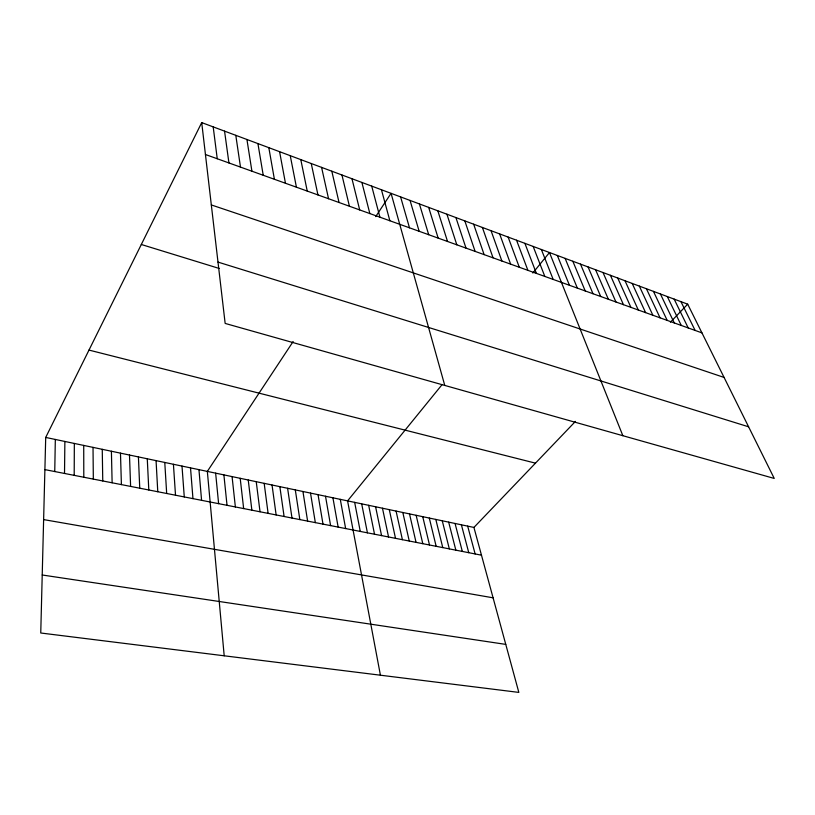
<?xml version="1.0" encoding="UTF-8"?>
<svg xmlns="http://www.w3.org/2000/svg" width="815" height="815" viewBox="0 0 815 815"><rect width="100%" height="100%" fill="white"/><g stroke="black" fill="none" stroke-linecap="round" stroke-linejoin="round"><path stroke-width="1.22" d="M74.196 475.359L74.338 443.452M64.517 473.454L64.874 441.455M54.748 471.539L55.328 439.458M201.713 122.596L225.154 323.423L774.25 478.446L687.687 304.168L201.713 122.596L45.711 437.431L40.75 633L518.839 692.404L473.923 527.437L575.461 421.386M293.145 341.536L207.336 471.406L224.196 655.8M375.684 216.627L391.068 193.338L444.766 385.424M442.025 384.7L347.577 500.879L380.422 675.207M532.827 273.005L549.473 252.528L622.854 435.699M670.409 322.21L687.687 304.168M42.217 574.993L505.758 644.39M43.623 519.593L493.085 597.813M44.896 469.613L481.482 555.188M45.711 437.431L473.923 527.437M88.988 350.083L535.475 463.154M141.311 244.49L219.276 268.471M217.992 262.094L748.598 426.805M211.319 204.932L724.087 377.437M205.431 154.504L701.949 332.877M680.953 301.652L695.114 330.421M674.158 299.115L688.217 327.946M667.312 296.548L681.269 325.45M660.405 293.971L674.26 322.923M653.447 291.373L667.19 320.387M646.417 288.744L660.058 317.83M639.337 286.106L652.866 315.242M632.195 283.437L645.602 312.634M625.003 280.747L638.288 310.006M617.739 278.027L630.902 307.357M610.415 275.297L623.455 304.678M603.019 272.536L615.946 301.978M595.571 269.745L608.367 299.258M588.053 266.943L600.716 296.507M580.474 264.111L593.004 293.736M572.823 261.248L585.221 290.945M565.111 258.365L577.366 288.123M557.328 255.462L569.441 285.27M541.354 249.492L553.171 279.423M533.163 246.436L544.827 276.428M524.891 243.339L536.392 273.402M516.547 240.221L527.896 270.346M508.132 237.073L519.308 267.259M499.626 233.905L510.638 264.142M491.048 230.696L501.877 261.004M482.388 227.456L493.044 257.825M473.647 224.196L484.12 254.616M464.825 220.896L475.104 251.387M455.911 217.564L466.007 248.117M446.915 214.202L456.818 244.816M437.828 210.81L447.537 241.484M428.659 207.387L438.164 238.112M419.399 203.923L428.7 234.71M410.047 200.429L419.144 231.277M400.603 196.904L409.487 227.803M381.44 189.742L389.865 220.763M467.678 526.123L475.135 553.945M461.392 524.799L468.757 552.692M371.711 186.105L379.912 217.187M455.055 523.475L462.329 551.439M361.891 182.438L369.847 213.571M448.678 522.13L455.85 550.166M442.26 520.785L449.33 548.892M351.968 178.73L359.69 209.913M435.801 519.42L442.769 547.609M429.301 518.055L436.157 546.305M341.933 174.981L349.411 206.226M422.74 516.679L429.505 545.001M416.149 515.294L422.802 543.687M331.807 171.201L339.04 202.497M409.507 513.898L416.047 542.362M402.814 512.492L409.252 541.038M321.579 167.381L328.547 198.728M396.08 511.076L402.406 539.693M389.295 509.65L395.509 538.338M311.248 163.52L317.952 194.928M382.469 508.214L388.561 536.973M375.593 506.767L381.563 535.608M300.796 159.618L307.235 191.077M368.665 505.31L374.523 534.222M361.687 503.843L367.422 532.837M290.252 155.675L296.416 187.185M354.657 502.366L360.271 531.431M279.586 151.692L285.464 183.253M340.283 499.351L345.642 528.568M332.917 497.802L338.144 527.091M268.818 147.668L274.4 179.28M325.511 496.243L330.605 525.614M318.044 494.674L322.995 524.127M257.927 143.593L263.225 175.266M310.515 493.095L315.334 522.619M302.936 491.496L307.612 521.111M246.925 139.487L251.917 171.201M295.305 489.897L299.839 519.583M235.8 135.331L240.486 167.095M287.603 488.277L291.994 518.045M279.851 486.647L284.099 516.496M224.553 131.133L228.934 162.949M272.037 485.007L276.132 514.937M264.172 483.346L268.104 513.369M213.194 126.885L217.248 158.752M256.236 481.685L260.026 511.779M248.239 480.004L251.866 510.18M240.191 478.303L243.654 508.57M232.071 476.602L235.372 506.95M223.891 474.88L227.028 505.31M215.639 473.148L218.614 503.66M198.952 469.644L201.58 500.329M190.516 467.871L192.961 498.637M182 466.078L184.272 496.936M173.422 464.275L175.51 495.214M164.773 462.462L166.678 493.483M156.062 460.628L157.774 491.74M147.27 458.774L148.799 489.978M138.418 456.92L139.742 488.205M129.483 455.035L130.614 486.412M120.477 453.15L121.404 484.609M111.4 451.235L112.124 482.786M102.252 449.32L102.761 480.952M93.022 447.374L93.328 479.108M83.721 445.418L83.802 477.233"/></g></svg>
